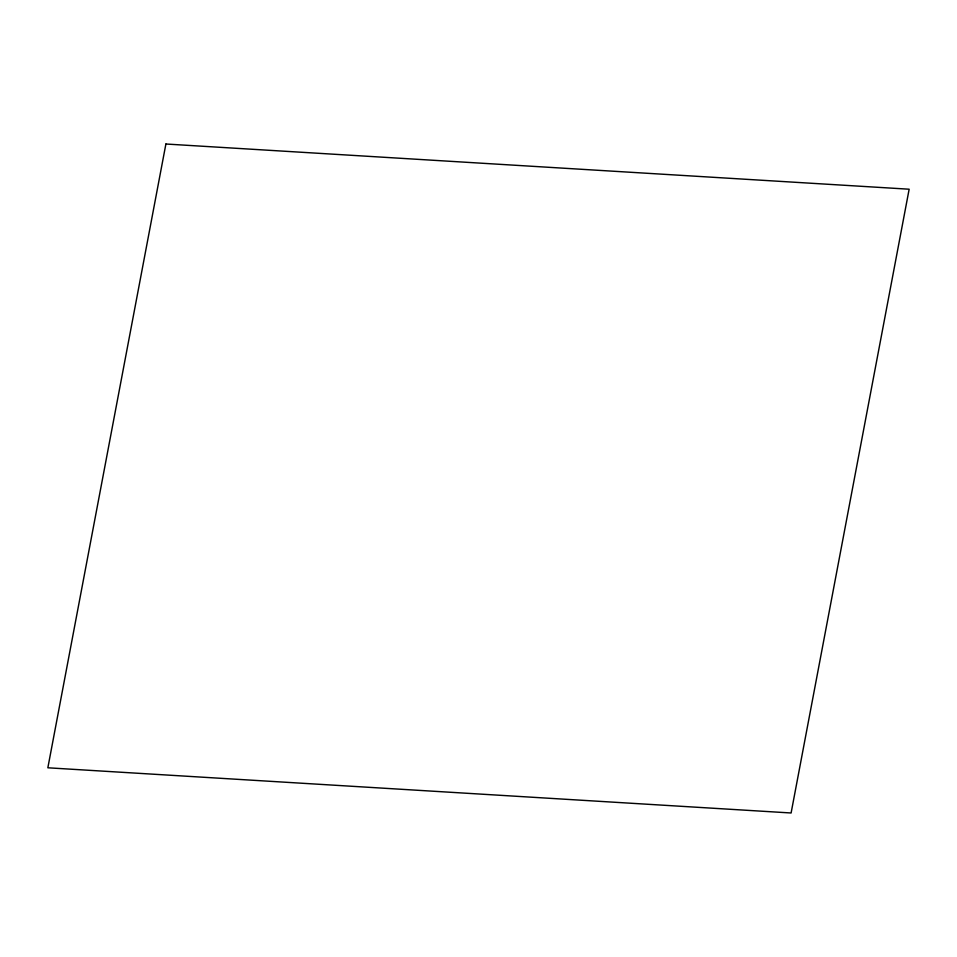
<?xml version="1.0" encoding="UTF-8"?>
<svg xmlns="http://www.w3.org/2000/svg" width="957" height="957" viewBox="0 0 957 957"><rect width="100%" height="100%" fill="white"/><g stroke="black" fill="none" stroke-linecap="round" stroke-linejoin="round"><path stroke-width="1.44" d="M165.896 144.017L47.85 767.789L791.104 812.983L909.15 189.211L165.896 144.017"/></g></svg>
